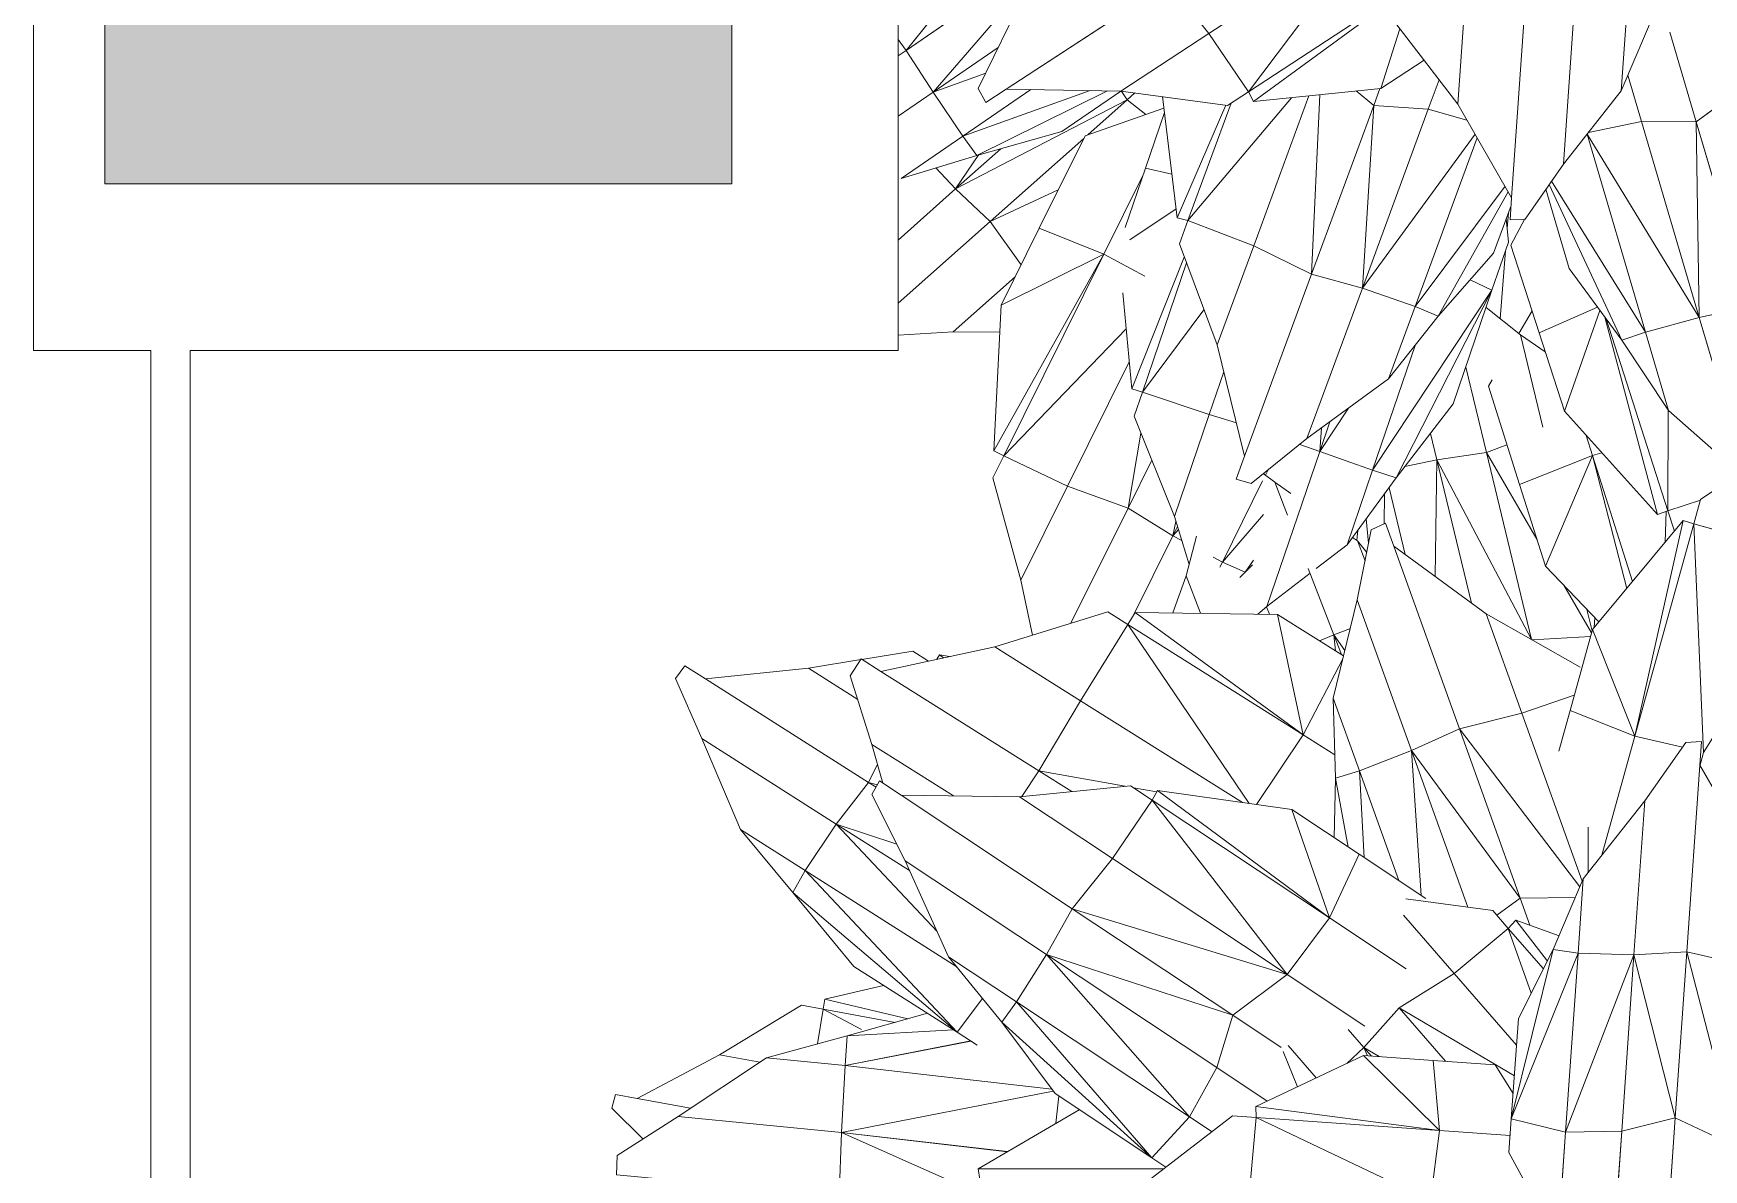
# Model space of a CAD drawing. Header units: inches. Extents: x 1 to 4284, y -575 to 745.
# Drawn here: x 1705.33 to 1726.65, y 338.46 to 352.96 of the extents above; entities that cross this region are included whole.
import ezdxf

# ---------------------------------------------------------------- set-up
doc = ezdxf.new("R2010")
doc.units = ezdxf.units.IN
doc.header["$MEASUREMENT"] = 0
for name, color, linetype, lineweight in [('I-WALL', 2, 'Continuous', 13), ('Plant-hosta', 7, 'Continuous', 9), ('S-COLS', 52, 'Continuous', 13)]:
    doc.layers.add(name, color=color, linetype=linetype, lineweight=lineweight)

# ---------------------------------------------------------------- blocks, each defined once
blk = doc.blocks.new('Concrete-Square-Column - 8 x 8-2324995-New Construction - Tel_Data_Elec Plan')
at = {"layer": 'S-COLS', "lineweight": 9}
blk.add_hatch(color=55, dxfattribs=at).paths.add_polyline_path([(-0.289, -4), (4, -4), (4, 4), (-4, 4), (-4, -4), (-2.902, -4)], flags=0)
at = {"layer": 'S-COLS', "color": 250, "lineweight": 20}
for p, q in [((4, 4), (-4, 4)), ((-4, 4), (-4, -4)), ((4, -4), (4, 4)), ((-4, -4), (4, -4))]:
    blk.add_line(p, q, dxfattribs=at)
blk = doc.blocks.new('Untitled_dwg-V19-New Construction - Tel_Data_Elec Plan')
at = {"layer": 'Plant-hosta'}
for p, q in [((6.419, 10.06), (6.513, 9.364)), ((6.513, 9.364), (6.419, 10.06)), ((5.228, 9.829), (4.729, 8.985)), ((4.729, 8.985), (5.228, 9.829)), ((5.221, 8.631), (6.021, 9.983)), ((6.021, 9.983), (5.221, 8.631)), ((4.466, 9.64), (4.085, 8.764)), ((4.466, 9.64), (4.361, 8.639)), ((3.461, 9.03), (3.678, 9.527)), ((3.461, 9.03), (3.678, 9.527)), ((2.872, 9.268), (1.118, 7.186)), ((2.872, 9.268), (2.062, 7.405)), ((2.872, 9.268), (2.718, 9.341)), ((2.872, 9.268), (2.92, 9.38)), ((2.872, 9.268), (3.461, 9.03)), ((2.872, 9.268), (3.461, 9.03)), ((4.729, 8.985), (4.418, 9.18)), ((6.513, 9.364), (5.974, 8.452)), ((6.513, 9.364), (6.628, 8.779)), ((8.437, 9.22), (8.187, 9.029)), ((8.437, 9.22), (8.187, 9.029)), ((8.437, 9.22), (9.786, 9.119)), ((2.327, 7.587), (3.461, 9.03)), ((2.327, 7.587), (3.461, 9.03)), ((3.06, 8.106), (3.461, 9.03)), ((3.351, 8.325), (3.461, 9.03)), ((3.461, 9.03), (4.085, 8.764)), ((3.461, 9.03), (4.085, 8.764)), ((4.031, 6.618), (4.729, 8.985)), ((4.729, 8.985), (4.335, 8.32)), ((4.729, 8.985), (4.355, 8.611)), ((5.221, 8.631), (4.729, 8.985)), ((5.907, 7.287), (8.102, 9.142)), ((5.907, 7.287), (8.187, 9.029)), ((6.293, 8.697), (8.102, 9.142)), ((6.896, 7.189), (8.187, 9.029)), ((6.896, 7.189), (8.187, 9.029)), ((8.187, 9.029), (8.102, 9.142)), ((8.722, 8.305), (8.187, 9.029)), ((8.187, 9.029), (8.722, 8.305)), ((8.722, 8.305), (9.786, 9.119)), ((10.504, 9.107), (9.786, 9.119)), ((9.786, 9.119), (10.504, 9.107)), ((3.666, 7.801), (4.085, 8.764)), ((3.666, 7.801), (4.085, 8.764)), ((3.823, 7.058), (4.085, 8.764)), ((4.085, 8.764), (3.823, 7.058)), ((4.085, 8.764), (4.361, 8.639)), ((4.361, 8.639), (4.085, 8.764)), ((3.869, 6.84), (4.361, 8.639)), ((4.361, 8.639), (4.269, 7.512)), ((5.221, 8.631), (4.407, 7.255)), ((4.99, 7.7), (5.221, 8.631)), ((5.221, 8.631), (5.84, 8.35)), ((5.423, 8.031), (6.293, 8.697)), ((5.907, 7.287), (6.293, 8.697)), ((9.148, 7.601), (10.449, 8.596)), ((2.798, 7.909), (3.526, 8.457)), ((3.526, 8.457), (3.719, 8.397)), ((3.601, 8.108), (3.719, 8.397)), ((2.67, 5.814), (3.601, 8.108)), ((3.601, 8.108), (3.904, 6.677)), ((3.904, 6.677), (3.601, 8.108)), ((7.315, 7.23), (8.722, 8.305)), ((8.722, 8.305), (7.315, 7.23)), ((9.148, 7.601), (8.722, 8.305)), ((4.379, 7.233), (5.423, 8.031)), ((5.907, 7.287), (5.423, 8.031)), ((9.603, 7.106), (10.499, 7.791)), ((9.603, 7.106), (10.499, 7.791)), ((3.906, 6.678), (4.269, 7.512)), ((4.269, 7.512), (3.906, 6.678)), ((8.237, 7.256), (9.148, 7.601)), ((8.237, 7.256), (9.148, 7.601)), ((9.148, 7.601), (8.604, 7.185)), ((9.148, 7.601), (8.604, 7.185)), ((9.148, 7.601), (9.603, 7.106)), ((9.148, 7.601), (9.603, 7.106)), ((5.907, 7.287), (5.01, 6.601)), ((5.907, 7.287), (6.281, 6.825)), ((5.907, 7.287), (6.281, 6.825)), ((6.138, 6.285), (7.663, 7.263)), ((6.437, 7.144), (7.663, 7.263)), ((7.729, 7.139), (7.663, 7.263)), ((8.009, 7.299), (7.729, 7.139)), ((8.009, 7.299), (7.729, 7.139)), ((8.009, 7.299), (9.365, 7.04)), ((4.374, 7.198), (4.031, 6.618)), ((4.223, 6.177), (4.379, 7.233)), ((6.216, 6.271), (7.729, 7.139)), ((6.846, 6.166), (7.729, 7.139)), ((6.846, 6.166), (7.729, 7.139)), ((8.173, 6.356), (7.729, 7.139)), ((8.173, 6.356), (9.365, 7.04)), ((10, 6.972), (9.365, 7.04)), ((9.365, 7.04), (10, 6.972)), ((9.432, 7.033), (9.603, 7.106)), ((9.432, 7.033), (9.603, 7.106)), ((9.603, 7.106), (9.498, 7.026)), ((9.603, 7.106), (9.498, 7.026)), ((9.603, 7.106), (9.536, 7.022)), ((9.536, 7.022), (9.603, 7.106)), ((9.603, 7.106), (9.683, 7.006)), ((9.603, 7.106), (9.683, 7.006)), ((4.932, 6.556), (5.625, 6.953)), ((4.932, 6.556), (5.625, 6.953)), ((5.514, 6.269), (5.792, 6.925)), ((5.792, 6.925), (5.514, 6.269)), ((3.904, 6.677), (3.397, 5.431)), ((4.031, 6.618), (3.902, 6.67)), ((3.904, 6.677), (4.345, 5.372)), ((4.031, 6.618), (3.963, 6.503)), ((4.031, 6.618), (3.963, 6.503)), ((4.259, 6.42), (4.031, 6.618)), ((9.967, 6.654), (10.051, 6.55)), ((4.279, 6.181), (4.932, 6.556)), ((5.072, 6.238), (4.932, 6.556)), ((9.134, 5.849), (10.051, 6.55)), ((9.134, 5.849), (10.051, 6.55)), ((9.554, 5.92), (10.051, 6.55)), ((10.11, 6.595), (10.051, 6.55)), ((10.051, 6.55), (10.11, 6.595)), ((10.051, 6.55), (10.232, 6.287)), ((4.076, 6.167), (5.629, 6.278)), ((4.338, 5.394), (5.629, 6.278)), ((5.691, 6.151), (5.629, 6.278)), ((5.961, 6.314), (5.691, 6.151)), ((5.961, 6.314), (7.32, 6.086)), ((7.672, 6.069), (8.173, 6.356)), ((8.173, 6.356), (7.672, 6.069)), ((8.343, 6.036), (8.173, 6.356)), ((8.343, 6.036), (8.173, 6.356)), ((10.102, 6.155), (10.232, 6.287)), ((10.232, 6.287), (10.158, 6.179)), ((10.232, 6.287), (10.158, 6.179)), ((10.287, 6.367), (10.232, 6.287)), ((10.287, 6.367), (10.232, 6.287)), ((10.718, 6.1), (10.789, 6.233)), ((10.718, 6.1), (10.789, 6.233)), ((4.325, 5.322), (5.691, 6.151)), ((4.325, 5.322), (5.691, 6.151)), ((4.404, 4.555), (5.691, 6.151)), ((5.691, 6.151), (4.404, 4.555)), ((6.169, 5.388), (5.691, 6.151)), ((6.169, 5.388), (5.691, 6.151)), ((6.169, 5.388), (7.32, 6.086)), ((6.663, 4.731), (8.78, 6.015)), ((8.78, 6.015), (7.32, 6.086)), ((7.32, 6.086), (8.78, 6.015)), ((8.711, 5.19), (9.137, 5.996)), ((8.78, 6.015), (9.047, 6.176)), ((8.906, 5.061), (10.718, 6.1)), ((9.137, 5.996), (9.047, 6.176)), ((10.718, 6.1), (10.406, 5.478)), ((10.718, 6.1), (10.406, 5.478)), ((2.67, 5.814), (3.397, 5.431)), ((9.009, 5.753), (9.068, 5.799)), ((9.009, 5.753), (9.068, 5.799)), ((2.55, 3.343), (3.397, 5.431)), ((4.226, 5.079), (3.397, 5.431)), ((4.226, 5.079), (4.345, 5.372)), ((4.424, 4.33), (6.169, 5.388)), ((6.663, 4.731), (6.169, 5.388)), ((10.361, 5.389), (10.138, 4.945)), ((10.361, 5.389), (10.138, 4.945)), ((6.963, 4.129), (8.711, 5.19)), ((6.963, 4.129), (8.711, 5.19)), ((8.711, 5.19), (8.16, 4.021)), ((8.711, 5.19), (8.16, 4.021)), ((8.766, 5.292), (8.906, 5.061)), ((2.642, 3.319), (4.226, 5.079)), ((4.226, 5.079), (2.642, 3.319)), ((3.43, 3.118), (4.226, 5.079)), ((4.226, 5.079), (3.43, 3.118)), ((3.453, 3.113), (4.361, 5.038)), ((4.226, 5.079), (4.361, 5.038)), ((4.361, 5.038), (4.226, 5.079)), ((4.505, 3.412), (4.361, 5.038)), ((8.906, 5.061), (8.431, 4.596)), ((8.431, 4.596), (8.906, 5.061)), ((8.906, 5.061), (8.556, 4.86)), ((8.906, 5.061), (8.556, 4.86)), ((8.613, 4.982), (8.906, 5.061)), ((8.613, 4.982), (8.906, 5.061)), ((8.906, 5.061), (9.266, 4.445)), ((8.906, 5.061), (9.266, 4.445)), ((10.138, 4.945), (9.266, 4.445)), ((10.138, 4.945), (9.42, 4.165)), ((4.436, 4.19), (6.663, 4.731)), ((4.436, 4.19), (6.663, 4.731)), ((6.663, 4.731), (4.701, 3.541)), ((6.663, 4.731), (4.701, 3.541)), ((6.663, 4.731), (6.963, 4.129)), ((6.663, 4.731), (6.963, 4.129)), ((7.304, 2.51), (9.266, 4.445)), ((7.807, 3.608), (9.266, 4.445)), ((9.266, 4.445), (9.42, 4.165)), ((4.701, 3.541), (6.963, 4.129)), ((4.701, 3.541), (6.963, 4.129)), ((6.963, 4.129), (4.881, 2.867)), ((6.963, 4.129), (5.308, 2.341)), ((6.963, 4.129), (7.319, 3.511)), ((6.963, 4.129), (7.319, 3.511)), ((7.304, 2.51), (9.42, 4.165)), ((9.42, 4.165), (8.634, 3.272)), ((9.42, 4.165), (8.634, 3.272)), ((8.16, 4.021), (7.319, 3.511)), ((8.16, 4.021), (7.497, 3.245)), ((4.477, 3.725), (4.701, 3.541)), ((4.701, 3.541), (4.477, 3.725)), ((3.806, 3.026), (4.505, 3.412)), ((4.257, 2.801), (4.505, 3.412)), ((4.505, 3.412), (4.257, 2.801)), ((4.701, 3.541), (4.504, 3.422)), ((4.701, 3.541), (4.881, 2.867)), ((5.361, 2.323), (7.319, 3.511)), ((5.361, 2.323), (7.319, 3.511)), ((6.033, 2.093), (7.319, 3.511)), ((7.319, 3.511), (6.033, 2.093)), ((7.319, 3.511), (7.497, 3.245)), ((6.111, 2.066), (7.497, 3.245)), ((7.497, 3.245), (6.844, 2.401)), ((7.497, 3.245), (6.844, 2.401)), ((7.304, 2.51), (8.634, 3.272)), ((8.634, 3.272), (7.304, 2.51)), ((3.748, 3.055), (4.889, 2.485)), ((4.881, 2.867), (4.539, 2.659)), ((4.881, 2.867), (4.539, 2.659)), ((4.881, 2.867), (5.111, 2.409)), ((5.111, 2.409), (4.881, 2.867)), ((8.426, 2.726), (8.496, 2.788)), ((8.496, 2.788), (9.802, 2.637)), ((7.121, 2.759), (7.304, 2.51)), ((9.62, 1.651), (9.802, 2.637)), ((9.62, 1.651), (9.802, 2.637)), ((9.802, 2.637), (10.89, 2.511)), ((3.71, 2.169), (4.889, 2.485)), ((6.193, 2.038), (4.889, 2.485)), ((4.889, 2.485), (6.193, 2.038)), ((6.287, 2.063), (6.844, 2.401)), ((6.844, 2.401), (6.287, 2.063)), ((6.74, 2.186), (7.304, 2.51)), ((7.68, 2.476), (6.843, 2.245)), ((6.843, 2.245), (7.68, 2.476)), ((9.62, 1.651), (10.89, 2.511)), ((10.89, 2.511), (11.717, 1.977)), ((10.89, 2.511), (11.717, 1.977)), ((6.565, 2.169), (6.375, 2.116)), ((6.375, 2.116), (6.565, 2.169)), ((6.44, 2.156), (6.74, 2.186)), ((6.786, 2.162), (6.491, 1.924)), ((6.786, 2.162), (6.491, 1.924)), ((6.786, 2.162), (7.953, 2.022)), ((7.953, 2.022), (6.786, 2.162)), ((7.658, 2.058), (7.91, 2.277)), ((7.91, 2.277), (7.658, 2.058)), ((4.025, 1.457), (6.193, 2.038)), ((5.9, 1.308), (6.492, 1.922)), ((6.193, 2.038), (6.466, 2.111)), ((6.492, 1.922), (6.466, 2.111)), ((7.772, 1.229), (7.953, 2.022)), ((7.772, 1.229), (7.953, 2.022)), ((7.953, 2.022), (8.996, 1.897)), ((7.819, 1.207), (8.996, 1.897)), ((8.996, 1.897), (7.819, 1.207)), ((10.515, 0.98), (8.996, 1.897)), ((6.084, 1.499), (8.204, 0.689)), ((6.084, 1.499), (8.204, 0.689)), ((6.119, 1.536), (8.247, 1.006)), ((8.247, 1.006), (6.119, 1.536)), ((6.17, 1.589), (7.219, 1.489)), ((9.353, 1.682), (9.62, 1.651)), ((9.353, 1.682), (9.62, 1.651)), ((9.608, 1.527), (9.62, 1.651)), ((9.62, 1.651), (9.608, 1.527)), ((9.62, 1.651), (11.293, 1.457)), ((9.62, 1.651), (11.366, 1.546)), ((11.366, 1.546), (9.62, 1.651)), ((9.62, 1.651), (11.293, 1.457)), ((4.109, 0.828), (5.9, 1.308)), ((5.9, 1.308), (5.121, 0.404)), ((5.9, 1.308), (5.121, 0.404)), ((8.247, 1.006), (7.219, 1.489)), ((7.918, 1.16), (10.515, 0.98)), ((10.493, 0.844), (7.941, 1.149)), ((5.564, 0.918), (5.555, 0.224)), ((8.151, -0.022), (5.579, 0.935)), ((5.582, 0.939), (8.204, 0.689)), ((5.582, 0.939), (8.204, 0.689)), ((8.247, 1.006), (8.204, 0.689)), ((9.241, 0.591), (8.247, 1.006)), ((10.493, 0.844), (10.515, 0.98)), ((10.496, 0.863), (10.881, 0.952)), ((10.496, 0.863), (10.881, 0.952)), ((8.151, -0.022), (8.204, 0.689)), ((9.241, 0.591), (8.204, 0.689)), ((10.493, 0.844), (9.231, 0.595)), ((10.493, 0.844), (9.231, 0.595)), ((10.493, 0.844), (10.439, 0.409)), ((10.493, 0.844), (10.439, 0.409)), ((10.493, 0.844), (10.766, 0.811)), ((10.766, 0.811), (10.493, 0.844)), ((10.306, -0.228), (9.241, 0.591)), ((10.306, -0.228), (9.241, 0.591)), ((5.121, 0.404), (4.259, 0.173)), ((5.121, 0.404), (4.357, -0.111)), ((4.941, 0.283), (5.555, 0.224)), ((5.69, -0.461), (5.555, 0.224)), ((8.151, -0.022), (5.555, 0.224)), ((5.69, -0.461), (5.555, 0.224)), ((5.69, -0.461), (8.151, -0.022)), ((8.151, -0.022), (5.69, -0.461)), ((8.136, -0.694), (8.151, -0.022)), ((8.151, -0.022), (10.306, -0.228)), ((5.69, -0.461), (4.505, -0.348)), ((5.69, -0.461), (4.505, -0.348)), ((5.321, -1.248), (5.69, -0.461)), ((8.136, -0.694), (5.69, -0.461))]:
    blk.add_line(p, q, dxfattribs=at)
at = {"layer": 'Plant-hosta', "flags": 128}
for points in [[(4.085, 8.764), (4.466, 9.64), (4.361, 8.639)], [(1.994, 9.2), (1.118, 7.186), (2.872, 9.268), (2.062, 7.405)], [(2.92, 9.38), (2.872, 9.268), (2.718, 9.341)], [(4.418, 9.18), (4.729, 8.985), (4.031, 6.618), (3.902, 6.67)], [(6.628, 8.779), (6.513, 9.364), (5.974, 8.452)], [(8.722, 8.305), (9.786, 9.119), (8.437, 9.22)], [(3.06, 8.106), (3.461, 9.03), (3.351, 8.325)], [(4.335, 8.32), (4.729, 8.985), (4.355, 8.611)], [(4.99, 7.7), (5.221, 8.631), (4.729, 8.985)], [(6.293, 8.697), (8.102, 9.142), (5.907, 7.287)], [(5.907, 7.287), (8.187, 9.029), (8.102, 9.142)], [(3.869, 6.84), (4.361, 8.639), (4.269, 7.512)], [(5.84, 8.35), (5.221, 8.631), (4.407, 7.255)], [(5.423, 8.031), (6.293, 8.697), (5.907, 7.287)], [(10.449, 8.596), (9.148, 7.601), (8.722, 8.305)], [(2.67, 5.814), (3.601, 8.108), (3.719, 8.397), (3.526, 8.457), (2.798, 7.909)], [(5.01, 6.601), (5.907, 7.287), (5.423, 8.031), (4.379, 7.233), (4.223, 6.177)], [(6.437, 7.144), (7.663, 7.263), (6.138, 6.285)], [(6.216, 6.271), (7.729, 7.139), (7.663, 7.263)], [(7.729, 7.139), (8.173, 6.356), (9.365, 7.04), (8.009, 7.299)], [(4.374, 7.198), (4.031, 6.618), (4.259, 6.42)], [(3.397, 5.431), (3.904, 6.677), (4.345, 5.372)], [(9.967, 6.654), (10.051, 6.55), (9.554, 5.92)], [(5.072, 6.238), (4.932, 6.556), (4.279, 6.181)], [(10.102, 6.155), (10.232, 6.287), (10.051, 6.55)], [(4.076, 6.167), (5.629, 6.278), (4.338, 5.394)], [(5.629, 6.278), (5.691, 6.151), (5.961, 6.314), (7.32, 6.086), (6.169, 5.388)], [(6.663, 4.731), (8.78, 6.015), (9.047, 6.176), (9.137, 5.996), (8.711, 5.19)], [(8.766, 5.292), (8.906, 5.061), (10.718, 6.1)], [(4.345, 5.372), (4.226, 5.079), (3.397, 5.431)], [(4.424, 4.33), (6.169, 5.388), (6.663, 4.731)], [(3.453, 3.113), (4.361, 5.038), (4.505, 3.412), (3.806, 3.026)], [(9.266, 4.445), (10.138, 4.945), (9.42, 4.165)], [(7.304, 2.51), (9.42, 4.165), (9.266, 4.445)], [(7.304, 2.51), (9.266, 4.445), (7.807, 3.608)], [(5.308, 2.341), (6.963, 4.129), (4.881, 2.867)], [(7.319, 3.511), (8.16, 4.021), (7.497, 3.245)], [(4.881, 2.867), (4.701, 3.541), (4.504, 3.422)], [(6.111, 2.066), (7.497, 3.245), (7.319, 3.511)], [(3.71, 2.169), (4.889, 2.485), (3.748, 3.055)], [(9.802, 2.637), (8.496, 2.788), (8.426, 2.726)], [(6.44, 2.156), (6.74, 2.186), (7.304, 2.51), (7.121, 2.759)], [(9.802, 2.637), (10.89, 2.511), (9.62, 1.651)], [(7.953, 2.022), (8.996, 1.897), (10.515, 0.98), (7.918, 1.16)], [(6.17, 1.589), (7.219, 1.489), (8.247, 1.006), (8.204, 0.689)], [(7.941, 1.149), (10.493, 0.844), (10.515, 0.98)], [(4.941, 0.283), (5.555, 0.224), (5.564, 0.918)], [(8.204, 0.689), (8.151, -0.022), (5.579, 0.935)], [(8.204, 0.689), (9.241, 0.591), (8.247, 1.006)], [(4.259, 0.173), (5.121, 0.404), (4.357, -0.111)], [(5.555, 0.224), (8.151, -0.022), (10.306, -0.228), (11.079, -0.772), (11.074, -0.973), (10.746, -0.942), (8.136, -0.694), (5.69, -0.461), (5.321, -1.248)], [(5.321, -1.248), (8.136, -0.694), (8.151, -0.022)]]:
    blk.add_lwpolyline(points, dxfattribs=at)
blk.add_lwpolyline([(4.025, 1.457), (4.109, 0.828), (5.9, 1.308), (6.492, 1.922), (6.466, 2.111), (6.193, 2.038)], close=True, dxfattribs=at)
blk = doc.blocks.new('Untitled_dwg-V20-New Construction - Tel_Data_Elec Plan')
at = {"layer": 'Plant-hosta'}
for p, q in [((-5.189, 11.83), (-5.352, 11.749)), ((-5.25, 11.488), (-5.352, 11.749)), ((-5.189, 11.83), (-4.728, 11.512)), ((-4.584, 11.877), (-4.924, 11.017)), ((-4.584, 11.877), (-4.345, 11.933)), ((-5.25, 11.488), (-5.596, 10.349)), ((-5.596, 10.349), (-5.25, 11.488)), ((-4.997, 10.843), (-5.25, 11.488)), ((-4.924, 11.017), (-5.446, 9.766)), ((-4.924, 11.017), (-5.446, 9.766)), ((-4.325, 9.01), (-4.924, 11.017)), ((-5.596, 10.349), (-6.02, 9.203)), ((-5.596, 10.349), (-6.02, 9.203)), ((-5.596, 10.349), (-5.406, 9.863)), ((-5.406, 9.863), (-5.596, 10.349)), ((-10.419, 9.986), (-10.553, 9.835)), ((-10.34, 9.61), (-10.553, 9.835)), ((-10.419, 9.986), (-9.6, 9.802)), ((-10.34, 9.61), (-10.223, 8.295)), ((-8.646, 7.82), (-10.34, 9.61)), ((-10.223, 8.295), (-10.34, 9.61)), ((-9.6, 9.802), (-8.368, 9.539)), ((-9.6, 9.802), (-8.202, 8.324)), ((-9.6, 9.802), (-8.368, 9.539)), ((-5.446, 9.766), (-5.523, 8.702)), ((-5.158, 8.8), (-5.446, 9.766)), ((-7.453, 9.035), (-8.368, 9.539)), ((-8.368, 9.539), (-7.695, 8.827)), ((-5.916, 8.939), (-6.02, 9.203)), ((-3.529, 9.197), (-4.325, 9.01)), ((-4.325, 9.01), (-3.529, 9.197)), ((-7.453, 9.035), (-7.695, 8.827)), ((-7.453, 9.035), (-6.375, 8.453)), ((-5.3, 7.316), (-7.453, 9.035)), ((-7.453, 9.035), (-6.375, 8.453)), ((-5.916, 8.939), (-5.494, 9.097)), ((-4.325, 9.01), (-5.158, 8.8)), ((-4.325, 9.01), (-4.327, 6.255)), ((-4.327, 6.255), (-4.327, 9.01)), ((-4.327, 9.01), (-3.683, 6.978)), ((-3.429, 7.725), (-4.325, 9.01)), ((-4.325, 9.01), (-3.682, 6.978)), ((-3.429, 7.725), (-4.325, 9.01)), ((-8.202, 8.324), (-7.695, 8.827)), ((-6.121, 7.162), (-7.695, 8.827)), ((-5.3, 7.316), (-7.695, 8.827)), ((-6.121, 7.162), (-7.695, 8.827)), ((-7.695, 8.827), (-5.3, 7.316)), ((-6.064, 8.125), (-6.035, 8.894)), ((-5.916, 8.939), (-6.035, 8.894)), ((-5.916, 8.939), (-6.035, 8.894)), ((-5.589, 7.901), (-6.035, 8.894)), ((-5.567, 8.508), (-5.916, 8.939)), ((-5.575, 8.068), (-5.916, 8.939)), ((-5.916, 8.939), (-5.567, 8.508)), ((-5.575, 8.068), (-5.916, 8.939)), ((-5.158, 8.8), (-5.523, 8.702)), ((-5.523, 8.702), (-5.158, 8.8)), ((-4.357, 6.269), (-5.158, 8.8)), ((-5.157, 7.166), (-5.158, 8.8)), ((-4.357, 6.269), (-5.158, 8.8)), ((-5.523, 8.702), (-5.61, 7.644)), ((-5.338, 7.356), (-5.523, 8.702)), ((-5.338, 7.356), (-5.523, 8.702)), ((-8.646, 7.82), (-8.202, 8.324)), ((-7.805, 7.616), (-8.202, 8.324)), ((-8.202, 8.324), (-6.613, 7.323)), ((-8.202, 8.324), (-7.441, 7.519)), ((-6.613, 7.323), (-8.202, 8.324)), ((-8.202, 8.324), (-7.441, 7.519)), ((-5.3, 7.316), (-6.375, 8.453)), ((-6.375, 8.453), (-5.3, 7.316)), ((-10.202, 7.618), (-10.223, 8.295)), ((-9.71, 7.753), (-10.223, 8.295)), ((-10.027, 7.789), (-10.21, 7.611)), ((-10.027, 7.789), (-9.111, 7.685)), ((-9.111, 7.685), (-8.603, 7.64)), ((-9.111, 7.685), (-8.27, 6.788)), ((-9.111, 7.685), (-8.603, 7.64)), ((-8.646, 7.82), (-8.854, 7.662)), ((-8.646, 7.82), (-8.854, 7.662)), ((-8.593, 7.714), (-8.646, 7.82)), ((-8.567, 7.736), (-8.646, 7.82)), ((-8.484, 7.806), (-8.637, 7.676)), ((-8.406, 7.441), (-8.637, 7.676)), ((-8.484, 7.806), (-7.574, 7.551)), ((-10.005, 7.393), (-10.21, 7.611)), ((-10.182, 6.943), (-10.202, 7.603)), ((-10.202, 7.603), (-10.182, 6.943)), ((-7.574, 7.551), (-6.267, 7.241)), ((-7.574, 7.551), (-6.055, 6.008)), ((-7.574, 7.551), (-6.267, 7.241)), ((-10.005, 7.393), (-10.038, 5.906)), ((-10.038, 5.906), (-10.005, 7.393)), ((-8.378, 5.658), (-10.005, 7.393)), ((-8.406, 7.441), (-8.099, 5.963)), ((-6.566, 5.573), (-8.406, 7.441)), ((-8.099, 5.963), (-8.406, 7.441)), ((-5.66, 6.915), (-5.3, 7.316)), ((-5.3, 7.316), (-5.09, 7.095)), ((-4.033, 5.974), (-3.54, 7.385)), ((-3.399, 7.392), (-3.54, 7.385)), ((-3.399, 7.392), (-3.54, 7.385)), ((-3.086, 5.061), (-3.54, 7.385)), ((-5.318, 6.731), (-6.267, 7.241)), ((-6.267, 7.241), (-5.536, 6.498)), ((-10.182, 6.943), (-10.019, 6.77)), ((-10.182, 6.943), (-10.019, 6.77)), ((-10.021, 6.664), (-10.069, 6.618)), ((-10.021, 6.664), (-10.069, 6.618)), ((-10.026, 6.498), (-10.069, 6.618)), ((-10.023, 6.574), (-10.069, 6.618)), ((-5.318, 6.731), (-5.536, 6.498)), ((-5.318, 6.731), (-4.294, 6.239)), ((-3.254, 5.183), (-5.318, 6.731)), ((-5.318, 6.731), (-4.294, 6.239)), ((-6.055, 6.008), (-5.536, 6.498)), ((-6.055, 6.008), (-5.536, 6.498)), ((-3.675, 4.609), (-5.536, 6.498)), ((-3.254, 5.183), (-5.536, 6.498)), ((-5.536, 6.498), (-3.254, 5.183)), ((-3.254, 5.183), (-4.294, 6.239)), ((-3.919, 6.3), (-4.253, 6.197)), ((-4.253, 6.197), (-3.919, 6.3)), ((-6.566, 5.573), (-6.055, 6.008)), ((-4.842, 3.822), (-6.055, 6.008)), ((-6.055, 6.008), (-3.675, 4.609)), ((-6.055, 6.008), (-4.225, 4.15)), ((-3.675, 4.609), (-6.055, 6.008)), ((-6.055, 6.008), (-4.225, 4.15)), ((-10.038, 5.906), (-10.198, 4.404)), ((-10.038, 5.906), (-9.153, 4.964)), ((-8.378, 5.658), (-8.096, 5.933)), ((-7.966, 4.546), (-8.099, 5.963)), ((-7.099, 4.947), (-8.099, 5.963)), ((-7.099, 4.947), (-8.099, 5.963)), ((-8.099, 5.963), (-7.966, 4.546)), ((-8.378, 5.658), (-9.153, 4.964)), ((-9.153, 4.964), (-8.378, 5.658)), ((-7.973, 4.614), (-8.378, 5.658)), ((-8.036, 5.294), (-8.378, 5.658)), ((-8.036, 5.294), (-8.378, 5.658)), ((-6.566, 5.573), (-7.099, 4.947)), ((-5.22, 3.04), (-6.566, 5.573)), ((-4.842, 3.822), (-6.566, 5.573)), ((-5.22, 3.04), (-6.566, 5.573)), ((-3.675, 4.609), (-3.254, 5.183)), ((-2.975, 5.283), (-3.581, 4.07)), ((-2.975, 5.283), (-3.581, 4.07)), ((-3.102, 5.029), (-3.254, 5.183)), ((-3.102, 5.029), (-3.254, 5.183)), ((-9.991, 4.183), (-9.153, 4.964)), ((-7.483, 3.183), (-9.153, 4.964)), ((-7.483, 3.183), (-9.153, 4.964)), ((-7.099, 4.947), (-7.732, 4.307)), ((-5.22, 3.04), (-7.099, 4.947)), ((-7.966, 4.546), (-7.732, 4.307)), ((-7.824, 4.231), (-7.933, 4.512)), ((-7.933, 4.512), (-7.824, 4.231)), ((-3.675, 4.609), (-4.225, 4.15)), ((-3.675, 4.609), (-3.434, 4.365)), ((-3.675, 4.609), (-3.434, 4.365)), ((-9.991, 4.183), (-10.198, 4.404)), ((-10.198, 4.404), (-9.991, 4.183)), ((-7.732, 4.307), (-7.841, 4.217)), ((-7.732, 4.307), (-7.841, 4.217)), ((-5.22, 3.04), (-7.732, 4.307)), ((-5.827, 2.373), (-7.732, 4.307)), ((-5.22, 3.04), (-7.732, 4.307)), ((-9.991, 4.183), (-10.125, 4.065)), ((-9.991, 4.183), (-10.125, 4.065)), ((-9.754, 2.285), (-10.125, 4.065)), ((-8.184, 2.257), (-10.125, 4.065)), ((-7.454, 3.099), (-9.991, 4.183)), ((-8.184, 2.257), (-9.991, 4.183)), ((-9.991, 4.183), (-7.454, 3.099)), ((-7.276, 2.582), (-7.841, 4.217)), ((-5.827, 2.373), (-7.841, 4.217)), ((-4.842, 3.822), (-4.225, 4.15)), ((-3.682, 3.599), (-4.225, 4.15)), ((-3.503, 3.776), (-3.581, 4.07)), ((-3.503, 3.776), (-2.639, 4.029)), ((-5.22, 3.04), (-4.842, 3.822)), ((-4.842, 3.822), (-4.32, 3.293)), ((-4.32, 3.293), (-4.842, 3.822)), ((-4.019, 2.281), (-3.643, 3.755)), ((-3.503, 3.776), (-3.643, 3.755)), ((-3.503, 3.776), (-3.643, 3.755)), ((-2.896, 1.511), (-3.643, 3.755)), ((-2.04, 1.794), (-3.503, 3.776)), ((-2.896, 1.511), (-3.503, 3.776)), ((-10.026, 3.591), (-10.458, 3.337)), ((-10.458, 3.337), (-10.026, 3.591)), ((-10.931, 3.109), (-10.458, 3.337)), ((-9.955, 3.247), (-10.458, 3.337)), ((-4.329, 3.201), (-3.854, 2.927)), ((-3.854, 2.927), (-4.329, 3.201)), ((-3.788, 3.185), (-4.265, 3.278)), ((-4.265, 3.278), (-3.788, 3.185)), ((-7.424, 3.011), (-8.184, 2.257)), ((-8.184, 2.257), (-7.424, 3.011)), ((-5.22, 3.04), (-5.827, 2.373)), ((-5.22, 3.04), (-4.385, 2.192)), ((-5.22, 3.04), (-4.385, 2.192)), ((-6.551, 1.846), (-7.276, 2.582)), ((-5.827, 2.373), (-7.276, 2.582)), ((-9.775, 2.383), (-9.877, 2.402)), ((-9.877, 2.402), (-9.775, 2.383)), ((-5.827, 2.373), (-6.551, 1.846)), ((-5.827, 2.373), (-6.551, 1.846)), ((-5, 1.534), (-5.827, 2.373)), ((-5, 1.534), (-5.827, 2.373)), ((-4.382, 2.408), (-4.119, 2.256)), ((-4.119, 2.256), (-4.382, 2.408)), ((-4.119, 2.256), (-3.961, 2.508)), ((-4.119, 2.256), (-3.961, 2.508)), ((-9.072, 1.557), (-9.754, 2.285)), ((-8.184, 2.257), (-9.754, 2.285)), ((-8.184, 2.257), (-9.036, 1.574)), ((-9.036, 1.574), (-8.184, 2.257)), ((-7.857, 1.908), (-8.184, 2.257)), ((-7.857, 1.908), (-8.184, 2.257)), ((-4.529, 1.719), (-4.119, 2.256)), ((-4.529, 1.719), (-4.119, 2.256)), ((-3.967, 2.086), (-4.119, 2.256)), ((-4.119, 2.256), (-4.005, 2.23)), ((-4.119, 2.256), (-3.993, 2.183)), ((-3.967, 2.086), (-4.119, 2.256)), ((-3.788, 1.42), (-4.019, 2.281)), ((-2.896, 1.511), (-4.019, 2.281)), ((-11.416, 1.997), (-11.551, 2.12)), ((-11.416, 1.997), (-11.551, 2.12)), ((-11.416, 1.997), (-11.235, 1.825)), ((-11.416, 1.997), (-10.971, 1.918)), ((-10.971, 1.918), (-11.416, 1.997)), ((-11.416, 1.997), (-11.235, 1.825)), ((-7.561, 1.957), (-8.568, 1.79)), ((-7.561, 1.957), (-7.596, 1.64)), ((-7.561, 1.957), (-6.819, 2.119)), ((-6.666, 1.964), (-7.561, 1.957)), ((-10.252, 1.788), (-9.36, 1.629)), ((-9.36, 1.629), (-10.252, 1.788)), ((-9.742, 1.249), (-8.568, 1.79)), ((-9.742, 1.249), (-8.568, 1.79)), ((-9.32, 1.822), (-9.36, 1.629)), ((-8.568, 1.79), (-7.596, 1.64)), ((-6.495, 1.79), (-7.596, 1.64)), ((-5.833, 1.117), (-6.551, 1.846)), ((-6.551, 1.846), (-5.833, 1.117)), ((-4.529, 1.719), (-4.827, 0.947)), ((-4.529, 1.719), (-4.827, 0.947)), ((-3.398, 0.44), (-4.529, 1.719)), ((-3.748, 1.269), (-4.529, 1.719)), ((-3.398, 0.44), (-4.529, 1.719)), ((-4.529, 1.719), (-3.748, 1.269)), ((-2.04, 1.794), (-2.896, 1.511)), ((-9.36, 1.629), (-9.401, 1.406)), ((-9.154, 1.645), (-9.36, 1.629)), ((-9.154, 1.645), (-9.36, 1.629)), ((-9.36, 1.629), (-9.094, 1.581)), ((-9.36, 1.629), (-9.139, 1.527)), ((-7.721, 0.937), (-7.596, 1.64)), ((-6.124, 1.413), (-7.596, 1.64)), ((-6.124, 1.413), (-7.596, 1.64)), ((-2.896, 1.511), (-3.788, 1.42)), ((-2.896, 1.511), (-3.788, 1.42)), ((-2.662, 0.638), (-2.896, 1.511)), ((-2.662, 0.638), (-2.896, 1.511)), ((-5.523, 0.309), (-5.877, 1.371)), ((-5.877, 1.371), (-5.523, 0.309)), ((-4.827, 0.947), (-5.681, 1.44)), ((-3.583, 0.655), (-3.788, 1.42)), ((-10.615, 1.072), (-10.485, 1.109)), ((-10.615, 1.072), (-10.485, 1.109)), ((-10.586, 0.904), (-9.742, 1.249)), ((-10.536, 1.158), (-10.48, 1.104)), ((-10.536, 1.158), (-10.48, 1.104)), ((-10.48, 1.104), (-10.312, 1.016)), ((-10.213, 1.056), (-10.48, 1.104)), ((-9.742, 1.249), (-7.721, 0.937)), ((-7.721, 0.937), (-9.742, 1.249)), ((-7.721, 0.937), (-5.884, 1.169)), ((-10.423, 0.971), (-10.736, 0.941)), ((-10.423, 0.971), (-10.736, 0.941)), ((-10.586, 0.904), (-10.633, 0.709)), ((-7.877, 0.284), (-7.721, 0.937)), ((-5.61, -0.066), (-7.721, 0.937)), ((-7.721, 0.937), (-5.624, 0.614)), ((-5.61, -0.066), (-7.721, 0.937)), ((-4.827, 0.947), (-5.259, 0.157)), ((-3.775, 0.339), (-4.827, 0.947)), ((-4.827, 0.947), (-3.775, 0.339)), ((-10.628, 0.727), (-11.005, 0.649)), ((-11.005, 0.649), (-10.628, 0.727)), ((-10.325, 0.661), (-10.633, 0.709)), ((-10.325, 0.661), (-9.252, -0.332)), ((-7.877, 0.284), (-10.325, 0.661)), ((-9.252, -0.332), (-10.325, 0.661)), ((-3.181, 0.498), (-3.583, 0.655)), ((-2.866, 0.583), (-2.452, 0.694)), ((-1.202, 0.301), (-2.452, 0.694)), ((-10.194, 0.54), (-11.069, 0.579)), ((-10.194, 0.54), (-11.069, 0.579)), ((-2.866, 0.583), (-4.884, -0.355)), ((-2.866, 0.583), (-4.78, -0.657)), ((-4.78, -0.657), (-2.866, 0.583)), ((-2.866, 0.583), (-4.104, 0.251)), ((-4.104, 0.251), (-2.866, 0.583)), ((-2.566, -0.064), (-2.866, 0.583)), ((-11.303, -0.089), (-11.294, 0.328)), ((-11.303, -0.089), (-11.294, 0.328)), ((-11.303, -0.089), (-9.844, 0.216)), ((-9.844, 0.216), (-11.303, -0.089)), ((-7.877, 0.284), (-7.922, -0.538)), ((-7.922, -0.538), (-7.877, 0.284)), ((-5.606, -0.842), (-7.877, 0.284)), ((-5.61, -0.066), (-7.877, 0.284)), ((-5.61, -0.066), (-5.453, 0.269)), ((-5.453, 0.269), (-5.61, -0.066)), ((-5.523, 0.309), (-5.259, 0.157)), ((-4.884, -0.355), (-4.104, 0.251)), ((-2.566, -0.064), (-1.202, 0.301)), ((-5.259, 0.157), (-5.343, 0.043)), ((-5.259, 0.157), (-5.343, 0.043)), ((-5.043, -0.462), (-5.343, 0.043)), ((-4.752, -0.253), (-5.343, 0.043)), ((-4.666, -0.186), (-5.259, 0.157)), ((-4.393, 0.026), (-5.259, 0.157)), ((-4.393, 0.026), (-5.259, 0.157)), ((-4.666, -0.186), (-5.259, 0.157)), ((-11.648, -0.073), (-11.303, -0.089)), ((-11.303, -0.089), (-11.648, -0.073)), ((-8.822, -0.836), (-11.303, -0.089)), ((-11.274, -0.727), (-11.303, -0.089)), ((-11.303, -0.089), (-9.423, -0.174)), ((-11.303, -0.089), (-9.423, -0.174)), ((-8.822, -0.836), (-11.303, -0.089)), ((-5.481, -0.757), (-5.61, -0.066)), ((-5.61, -0.066), (-5.245, -0.122)), ((-5.245, -0.122), (-5.61, -0.066)), ((-2.566, -0.064), (-4.78, -0.657)), ((-2.566, -0.064), (-4.78, -0.657)), ((-4.62, -1.353), (-2.566, -0.064)), ((-2.566, -0.064), (-4.62, -1.353)), ((-2.566, -0.064), (-2.443, -0.77)), ((-8.357, -1.381), (-9.252, -0.332)), ((-7.922, -0.538), (-9.252, -0.332)), ((-4.884, -0.355), (-5.697, -0.903)), ((-4.78, -0.657), (-4.884, -0.355)), ((-1.078, -0.405), (-2.443, -0.77)), ((-7.922, -0.538), (-8.019, -1.237)), ((-8.019, -1.237), (-7.922, -0.538)), ((-5.67, -0.885), (-7.922, -0.538)), ((-5.67, -0.885), (-7.922, -0.538)), ((-11.274, -0.727), (-12.392, -0.676)), ((-12.392, -0.676), (-11.274, -0.727)), ((-11.274, -0.727), (-11.317, -1.003)), ((-10.065, -1.148), (-11.274, -0.727)), ((-8.82, -0.838), (-11.274, -0.727)), ((-8.714, -1.583), (-8.814, -0.845)), ((-8.814, -0.845), (-8.714, -1.583)), ((-4.78, -0.657), (-5.697, -0.903)), ((-4.62, -1.353), (-4.78, -0.657)), ((-4.62, -1.353), (-4.78, -0.657)), ((-4.62, -1.353), (-2.443, -0.77)), ((-4.62, -1.353), (-2.443, -0.77)), ((-2.478, -1.473), (-2.443, -0.77)), ((-2.443, -0.77), (-2.478, -1.473)), ((-7.356, -0.906), (-7.838, -1.147)), ((-7.838, -1.147), (-7.356, -0.906)), ((-6.525, -1.864), (-5.697, -0.903)), ((-6.525, -1.864), (-5.697, -0.903)), ((-5.763, -0.98), (-6.333, -1.092)), ((-6.333, -1.092), (-5.763, -0.98)), ((-13.088, -1.075), (-12.665, -1.442)), ((-12.665, -1.442), (-13.088, -1.075)), ((-7.838, -1.147), (-8.797, -1.625)), ((-7.359, -1.898), (-7.838, -1.147)), ((-7.359, -1.898), (-7.838, -1.147)), ((-5.948, -1.194), (-7.359, -1.898)), ((-5.948, -1.194), (-7.359, -1.898)), ((-2.478, -1.473), (-1.031, -1.085)), ((-12.391, -1.709), (-12.665, -1.442)), ((-11.453, -1.497), (-12.665, -1.442)), ((-8.756, -1.605), (-9.422, -1.373)), ((-8.756, -1.605), (-9.422, -1.373)), ((-6.525, -1.864), (-4.62, -1.353)), ((-2.478, -1.473), (-4.62, -1.353)), ((-4.53, -2.023), (-4.62, -1.353)), ((-4.53, -2.023), (-4.62, -1.353)), ((-2.478, -1.473), (-4.62, -1.353)), ((-2.478, -1.473), (-4.53, -2.023)), ((-1.96, -2.181), (-2.478, -1.473)), ((-2.478, -1.473), (-1.96, -2.181)), ((-8.797, -1.625), (-9.942, -3.028)), ((-8.783, -1.618), (-9.061, -1.605)), ((-8.783, -1.618), (-9.061, -1.605)), ((-8.818, -1.651), (-8.941, -1.684)), ((-8.941, -1.684), (-8.818, -1.651)), ((-7.359, -1.898), (-8.797, -1.625)), ((-7.359, -1.898), (-9.942, -3.028)), ((-7.359, -1.898), (-9.874, -3.152)), ((-7.103, -2.465), (-7.359, -1.898)), ((-7.359, -1.898), (-7.103, -2.465)), ((-6.525, -1.864), (-7.154, -2.518)), ((-4.53, -2.023), (-6.837, -2.641)), ((-1.96, -2.181), (-4.53, -2.023)), ((-4.53, -2.023), (-4.195, -2.78)), ((-4.53, -2.023), (-4.195, -2.78)), ((-7.128, -2.719), (-7.154, -2.518)), ((-6.988, -2.719), (-9.874, -3.152)), ((-7.128, -2.719), (-6.837, -2.641)), ((-6.988, -2.719), (-6.826, -2.638)), ((-6.988, -2.719), (-6.826, -2.638)), ((-6.837, -2.641), (-5.449, -3.116)), ((-5.449, -3.116), (-6.837, -2.641)), ((-10.163, -3.296), (-9.874, -3.152)), ((-10.163, -3.296), (-9.874, -3.152)), ((-9.874, -3.152), (-9.942, -3.028)), ((-9.874, -3.152), (-9.942, -3.028)), ((-9.469, -3.955), (-9.874, -3.152)), ((-10.163, -3.296), (-10.395, -3.847)), ((-10.395, -3.847), (-10.163, -3.296))]:
    blk.add_line(p, q, dxfattribs=at)
at = {"layer": 'Plant-hosta', "flags": 128}
for points in [[(-4.997, 10.843), (-5.25, 11.488), (-5.352, 11.749), (-5.189, 11.83), (-4.728, 11.512)], [(-3.529, 9.197), (-4.254, 11.627), (-4.345, 11.933), (-4.584, 11.877), (-4.924, 11.017), (-4.325, 9.01)], [(-8.646, 7.82), (-8.202, 8.324), (-9.6, 9.802), (-10.419, 9.986), (-10.553, 9.835), (-10.34, 9.61), (-8.646, 7.82)], [(-5.158, 8.8), (-5.446, 9.766), (-5.523, 8.702), (-5.61, 7.644)], [(-7.695, 8.827), (-8.368, 9.539), (-7.453, 9.035)], [(-6.02, 9.203), (-5.916, 8.939), (-5.494, 9.097)], [(-5.3, 7.316), (-7.453, 9.035), (-7.695, 8.827)], [(-4.325, 9.01), (-5.158, 8.8), (-5.158, 7.167)], [(-7.805, 7.616), (-8.202, 8.324), (-7.695, 8.827)], [(-6.064, 8.125), (-6.035, 8.894), (-5.589, 7.901)], [(-9.71, 7.753), (-10.223, 8.295), (-10.202, 7.618)], [(-8.378, 5.658), (-10.005, 7.393), (-10.21, 7.611), (-10.027, 7.789), (-9.111, 7.685), (-8.27, 6.788)], [(-8.567, 7.736), (-8.646, 7.82), (-8.593, 7.714)], [(-6.566, 5.573), (-6.055, 6.008), (-7.574, 7.551), (-8.484, 7.806), (-8.637, 7.676), (-8.406, 7.441), (-6.566, 5.573), (-7.099, 4.947), (-5.22, 3.04)], [(-5.09, 7.095), (-5.3, 7.316), (-5.66, 6.915)], [(-4.033, 5.974), (-3.54, 7.385), (-3.086, 5.061)], [(-4.294, 6.239), (-3.254, 5.183), (-5.318, 6.731), (-5.536, 6.498), (-6.267, 7.241), (-5.318, 6.731)], [(-10.026, 6.498), (-10.069, 6.618), (-10.023, 6.574)], [(-3.254, 5.183), (-3.675, 4.609), (-5.536, 6.498)], [(-4.225, 4.15), (-4.842, 3.822), (-6.055, 6.008)], [(-9.991, 4.183), (-9.153, 4.964), (-10.038, 5.906), (-10.198, 4.404)], [(-8.096, 5.933), (-8.378, 5.658), (-7.973, 4.614)], [(-6.566, 5.573), (-4.842, 3.822), (-5.22, 3.04)], [(-3.581, 4.07), (-3.503, 3.776), (-2.639, 4.029), (-2.975, 5.283)], [(-7.966, 4.546), (-7.732, 4.307), (-7.099, 4.947)], [(-3.682, 3.599), (-4.225, 4.15), (-3.675, 4.609)], [(-7.276, 2.582), (-7.841, 4.217), (-5.827, 2.373), (-7.732, 4.307)], [(-2.639, 4.029), (-2.04, 1.794), (-1.881, 4.364), (-1.331, 2.312), (-2.04, 1.794), (-3.503, 3.776)], [(-9.754, 2.285), (-10.125, 4.065), (-8.184, 2.257), (-9.991, 4.183)], [(-4.019, 2.281), (-3.643, 3.755), (-2.896, 1.511), (-3.503, 3.776)], [(-9.955, 3.247), (-10.458, 3.337), (-10.931, 3.109)], [(-6.551, 1.846), (-7.276, 2.582), (-5.827, 2.373), (-5.22, 3.04)], [(-8.184, 2.257), (-9.754, 2.285), (-9.072, 1.557)], [(-4.005, 2.23), (-4.119, 2.256), (-3.993, 2.183)], [(-3.788, 1.42), (-4.019, 2.281), (-2.896, 1.511), (-2.04, 1.794)], [(-7.596, 1.64), (-8.568, 1.79), (-7.561, 1.957), (-6.819, 2.119)], [(-6.666, 1.964), (-7.561, 1.957), (-7.596, 1.64)], [(-9.32, 1.822), (-9.36, 1.629), (-9.094, 1.581)], [(-7.721, 0.937), (-7.596, 1.64), (-6.495, 1.79)], [(-9.139, 1.527), (-9.36, 1.629), (-9.401, 1.406)], [(-5.523, 0.309), (-5.259, 0.157), (-4.827, 0.947), (-5.681, 1.44)], [(-3.788, 1.42), (-3.583, 0.655), (-3.181, 0.498)], [(-9.742, 1.249), (-10.586, 0.904), (-10.633, 0.709), (-10.325, 0.661), (-7.877, 0.284)], [(-10.213, 1.056), (-10.48, 1.104), (-10.312, 1.016)], [(-5.884, 1.169), (-7.721, 0.937), (-5.624, 0.614)], [(-5.606, -0.842), (-7.877, 0.284), (-7.721, 0.937)], [(-1.202, 0.301), (-2.452, 0.694), (-2.866, 0.583), (-2.566, -0.064)], [(-2.866, 0.583), (-4.884, -0.355), (-4.78, -0.657), (-5.697, -0.903), (-4.884, -0.355), (-4.104, 0.251)], [(-7.877, 0.284), (-5.61, -0.066), (-5.481, -0.757)], [(-1.078, -0.405), (-2.443, -0.77), (-2.566, -0.064), (-1.202, 0.301), (-1.078, -0.405), (-1.019, -0.85), (-1.031, -1.085), (-2.478, -1.473)], [(-5.043, -0.462), (-5.343, 0.043), (-4.752, -0.253)], [(-11.317, -1.003), (-11.274, -0.727), (-11.303, -0.089)], [(-7.922, -0.538), (-9.252, -0.332), (-8.357, -1.381)], [(-10.065, -1.148), (-11.274, -0.727), (-8.82, -0.838)], [(-7.838, -1.147), (-8.797, -1.625), (-7.359, -1.898)], [(-11.453, -1.497), (-12.665, -1.442), (-12.391, -1.709)], [(-4.62, -1.353), (-6.525, -1.864), (-7.154, -2.518), (-7.128, -2.719), (-6.837, -2.641), (-4.53, -2.023)], [(-4.195, -2.78), (-1.96, -2.181), (-4.53, -2.023), (-2.478, -1.473)], [(-8.797, -1.625), (-9.942, -3.028), (-7.359, -1.898), (-9.874, -3.152)], [(-9.874, -3.152), (-6.988, -2.719), (-8.556, -4.186)], [(-9.874, -3.152), (-9.469, -3.955), (-9.927, -4.184)]]:
    blk.add_lwpolyline(points, dxfattribs=at)

msp = doc.modelspace()

# ---------------------------------------------------------------- linework, layer by layer
at = {"layer": 'I-WALL', "color": 250, "lineweight": 20}
for p, q in [((1705.333, 461.97), (1705.333, 348.91)), ((1716.372, 348.91), (1716.372, 362.865)), ((1705.333, 348.91), (1706.833, 348.91)), ((1706.833, 348.91), (1706.833, 307.86)), ((1707.333, 348.91), (1716.372, 348.91)), ((1707.333, 307.36), (1707.333, 348.91))]:
    msp.add_line(p, q, dxfattribs=at)

# ---------------------------------------------------------------- block references
at = {"layer": 'Plant-hosta', "extrusion": (0, 0, -1), "zscale": -1, "rotation": 259.0000000000001}
for name, p in [('Untitled_dwg-V19-New Construction - Tel_Data_Elec Plan', (-1725.023, 357.327)), ('Untitled_dwg-V20-New Construction - Tel_Data_Elec Plan', (-1725.319, 336.404))]:
    msp.add_blockref(name, p, dxfattribs=at)
at = {"layer": 'S-COLS', "lineweight": 9}
msp.add_blockref('Concrete-Square-Column - 8 x 8-2324995-New Construction - Tel_Data_Elec Plan', (1710.247, 355.035), dxfattribs=at)

doc.saveas('drawing.dxf')
